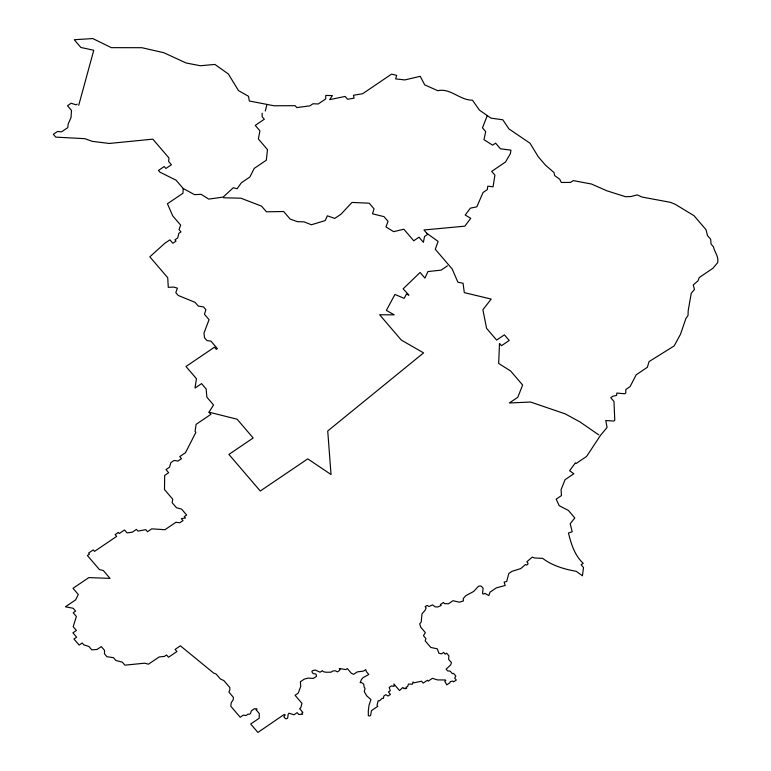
<?xml version="1.0" encoding="UTF-8"?>
<svg xmlns="http://www.w3.org/2000/svg" width="771" height="771" viewBox="0 0 771 771"><rect width="100%" height="100%" fill="white"/><g stroke="black" fill="none" stroke-linecap="round" stroke-linejoin="round"><path stroke-width="1.16" d="M77.196 104.143L76.146 104.856L71.154 103.247L67.482 105.733L71.501 110.426L71.038 117.5L68.147 124.092L67.781 127.62L61.507 131.87L57.555 131.456L53.334 134.308L55.743 137.122L84.877 138.674L92.241 141.353L109.328 143.454L152.831 139.146L168.955 157.968L168.647 161.496L171.422 164.734L165.89 168.473L164.233 166.536L158.46 170.449L159.944 172.174L176.077 180.192L183.199 188.51L182.978 193.232L167.423 203.766L172.714 215.861L180.665 225.142L179.017 229.623L180.973 231.917L178.862 233.343L177.706 237.95L174.921 239.839L176.019 241.111L172.849 243.26L169.928 239.839L164.705 243.376L149.834 256.83L167.721 277.714L168.28 287.313L173.581 287.072L177.378 288.132L175.798 292.633L178.207 295.447L195.082 302.357L198.282 306.087L203.505 306.925L205.915 309.74L204.44 314.279L209.047 319.657L203.968 333.072L204.556 337.765L206.985 340.599L210.917 341.1L217.383 348.637L216.333 349.359L214.483 347.191L185.994 366.495L196.441 378.696L195.015 388.044L201.568 383.611L206.136 388.941L206.879 397.181L213.548 404.968L209.008 412.167L210.878 414.355L196.104 424.358L195.073 431.384L195.873 432.319L185.464 452.731L179.739 456.605L181.503 458.658L177.966 461.058L174.044 460.47L170.883 462.61L169.543 467.178L165.987 469.587L168.666 472.71L164.676 475.418L164.493 489.566L172.723 499.184L172.145 502.682L176.482 507.752L181.571 509.082L186.649 515.009L184.288 516.609L185.483 517.996L181.33 518.613L183.016 520.589L179.855 522.728L175.904 522.285L164.955 529.706L151.733 528.848L147.512 531.711L145.738 529.638L137.951 531.123L136.457 529.369L132.236 532.231L126.974 532.848L124.516 529.976L119.264 533.542L118.329 532.443L115.158 534.582L116.691 536.365L94.534 551.381L93.262 549.896L88.607 553.048L89.484 554.07L87.374 555.505L99.44 569.586L103.285 570.501L110.031 578.385L88.829 577.595L73.004 588.312L78.295 594.489L75.625 599.886L65.429 606.796L73.206 608.271L75.625 611.085L73.197 612.733L76.406 616.482L73.168 626.707L76.387 630.456L72.898 632.818L76.628 637.183L73.949 638.995L79.143 645.057L82.198 642.995L83.808 644.874L88.819 646.416L91.788 649.876L97.079 649.442L101.29 646.59L104.509 650.338L104.509 653.875L106.928 656.699L113.462 657.663L115.881 660.487L122.261 662.096L124.883 665.161L144.659 663.185L148.475 664.188L159.154 656.95L164.425 656.4L166.546 654.965L168.502 657.249L176.945 651.534L175.104 649.394L180.385 645.819L213.702 673.112L216.14 674.047L220.313 678.933L223.841 680.571L229.806 687.539L229.854 689.9L228.891 692.098L233.382 697.331L233.256 699.692L231.213 702.728L230.799 706.246L240.224 717.252L243.385 715.102L245.997 715.546L248.108 714.119L249.419 714.274L250.479 713.56L251.336 710.852L254.497 708.703L257.129 709.05L256.068 709.773L259.287 713.522L259.191 718.244L250.691 723.998L257.919 732.45L284.017 714.553L285.28 714.929L283.805 716.76L285.415 718.639L286.745 718.697L287.718 718.032L288.094 714.515L288.99 713.204L293.992 714.794L297.153 712.645L298.762 714.524L302.724 714.206L301.798 713.127L302.858 712.414L299.64 708.655L300.7 707.942L301.972 703.364L295.052 695.288L298.175 693.168L300.738 686.46L300.391 681.757L304.266 679.126L308.082 678.104L313.373 678.422L316.544 676.283L315.937 673.989L313.305 673.671L312.159 672.341L311.927 671.175L312.785 670.597L315.358 670.038L320.052 672.216L322.326 670.674L323.136 671.608L325.699 672.216L331 672.206L332.696 671.059L335.327 670.731L337.428 671.898L339.539 670.462L340.04 669.373L339.298 668.515L345.822 669.604L347.335 668.582L351.306 673.228L353.658 674.317L357.185 671.927L363.604 671.059L365.714 669.623L366.437 671.724L368.798 674.48L363.122 677.593L361.474 679.444L360.153 682.701L361.454 682.508L363.7 684.108L364.211 687.385L365.011 688.32L364.307 691.732L366.745 695.856L370.957 699.576L369.03 705.157L368.297 711.016L368.345 715.671L369.608 716.008L370.668 715.295L371.439 710.621L377.838 706.294L377.029 705.349L378.175 700.743L379.505 700.81L382.156 698.304L383.476 698.43L383.765 696.078L385.876 694.652L388.035 696.03L390.454 694.382L388.411 692.001L390.271 690.739L389.182 687.453L391.427 685.93L394.039 686.354L393.914 683.993L399.542 690.565L402.857 687.424L403.994 688.754L405.045 688.031L405.7 688.792L406.751 688.079L406.153 687.375L407.724 686.306L408.457 684.041L412.389 684.205L413.044 681.911L413.844 682.855L421.592 681.207L423.202 683.087L427.413 680.224L428.213 681.159L432.435 678.297L437.427 679.906L445.349 679.964L445.84 680.533L444.78 681.246L446.775 684.879L449.975 682.721L450.293 681.574L452.885 681.072L453.579 681.882L456.307 680.032L454.697 678.162L455.825 676.022L453.589 673.42L452.278 673.594L450.197 671.165L447.575 670.866L446.13 669.18L450.688 664.891L451.449 662.626L448.626 659.34L448.886 655.803L446.631 653.172L445.146 654.174L443.643 652.43L441.532 653.856L438.959 653.307L437.253 648.835L430.806 647.438L425.178 640.865L425.929 638.6L423.452 635.699L425.332 632.577L420.821 627.324L419.684 623.932L421.217 622.004L421.997 613.832L425.255 610.102L426.141 607.876L425.129 606.7L427.009 605.428L429.129 606.488L432.55 604.859L435.152 606.864L437.803 606.989L441.195 605.476L440.395 604.541L443.46 602.459L444.443 603.606L448.414 603.809L452.991 600.705L459.42 602.19L463.4 600.927L463.236 598.575L465.809 595.684L473.731 591.424L477.856 586.866A2.67 2.371 0.1 0 1 481.47 586.394L483.08 588.263L482.54 593.66L483.793 594.055L484.853 593.333L488.853 595.559L489.99 592.167L496.36 587.859L505.159 585.517L504.138 582.095L506.701 581.488L508.821 573.479L511.992 571.34L520.743 568.593L525.504 564.488L526.632 565.095L527.846 564.276L527.962 563.1L526.834 561.78L532.298 557.086L534.737 558.011L542.688 558.358C552.036 565.625 564.536 569.287 576.236 571.321L582.423 575.773L583.531 567.572L581.112 564.758L583.223 563.331C574.665 555.39 571.166 543.989 568.449 532.992L572.188 531.778L570.203 523.702L574.819 517.939L568.391 510.431L559.197 505.709L556.19 499.155L561.461 495.58L561.066 489.691L565.076 479.687L573.865 473.741L569.605 470.724L575.407 462.822L576.043 463.573L586.596 456.422L600.705 435.066L607.076 427.519L605.775 420.532L613.706 421.043L614.776 420.33L613.976 401.46L610.748 397.691L612.858 396.265L616.559 395.398L616.829 393.056L624.751 393.769L625.801 393.056L625.801 389.519L630.061 386.628L636.162 374.851L647.351 367.275L649.066 361.58L674.143 345.948L680.485 334.277L685.911 318.481L688.021 315.484L688.185 310.761L691.24 293.279L694.469 289.53L693.245 284.942L697.986 280.817L699.326 277.483L712.953 268.26L717.666 262.593C718.957 256.55 714.563 252.233 713.435 246.797L711.026 243.983L710.669 239.28L707.46 235.521L706.063 229.758L694.006 215.678L675.367 204.382L670.568 202.368L642.002 197.039L637.27 194.909L630.9 196.547L625.589 196.73L606.854 190.794L591.415 184.009L573.238 180.607L570.559 182.419L561.278 182.476L559.717 179.209L554.686 175.634L554.012 172.55L545.463 165.139L538.225 156.696L529.995 143.213L508.908 128.882L502.779 119.765L490.982 118.156L479.475 110.166L472.44 100.163C459.979 100.423 450.495 87.807 437.774 90.699L424.725 84.868L420.234 76.319L404.842 79.924L395.629 78.893L396.68 75.346L391.552 74.132L362.592 93.754L353.465 95.257L354.072 98.187L347.557 99.257L345.138 96.442L329.631 99.642L332.417 95.623L325.786 95.421L325.651 98.958L318.269 103.969L312.968 103.767L309.884 105.858L296.758 107.574L295.148 105.694L273.927 105.762L249.293 100.991L248.561 96.317L238.499 90.602L228.38 74.006L214.897 64.436L200.373 65.747L186.119 62.981L163.722 52.688L141.874 47.706L111.371 47.657L92.771 38.55L74.247 39.745L80.868 47.474L93.763 50.26L78.729 105.29M265.311 111.043L266.93 104.413M487.272 115.583L482.473 127.832L485.691 131.59L483.976 139.705L492.63 145.17L495.599 143.155L500.437 148.803L510.942 150.123L510.392 153.631L505.525 162.016L491.696 171.384L494.905 175.142L493.064 186.823L487.812 186.168L487.253 189.666L483.031 192.528L476.815 206.83L470.358 208.16L465.212 215.032L470.734 218.309L464.855 226.163L423.954 229.98L427.703 234.345L424.532 236.495L423.395 242.306L419.019 237.198L413.748 240.774L403.85 229.218L393.595 231.657L385.972 226.934L388.025 221.325L384.006 216.641L372.499 213.808L374.041 208.825L369.222 203.197L352 202.436L340.965 214.222L334.749 218.434L327.357 215.803L325.198 220.593L311.388 224.756L304.121 221.865L297.49 221.682L290.108 219.031L283.68 211.524L266.438 211.803L261.61 206.175L240.918 198.205L223.677 197.79M447.459 265.85L441.128 270.139L427.963 271.556L424.927 278.1L420.099 272.462L403.127 288.817L408.929 295.139L406.462 294.088L404.177 298.358L394.925 294.435L386.377 310.414L394.222 314.838L379.631 314.761L401.315 340.078L423.587 352.896L327.733 430.97L331.029 474.522L307.745 458.861L260.27 491.021L228.91 454.418L253.177 437.976L237.102 419.202L209.008 412.167M183.199 188.51L194.533 194.649L201.154 194.331L208.739 199.101L223.156 197.097L233.266 187.758L237.102 188.722L241.381 182.756L249.862 177.012L254.208 168.406L266.332 160.204L267.489 149.632L258.362 138.973L259.923 130.839L255.249 125.384L264.318 119.245L262.159 116.729L262.14 113.192M598.797 434.911L579.917 421.901L565.22 413.873L530.544 402.028L509.352 402.992L517.784 397.277L522.642 385.037L510.575 370.957L498.664 363.459L499.502 343.423L501.478 345.716L509.217 340.474L504.398 334.845L496.649 340.088L486.588 328.34L482.897 309.74L491.194 299.071L464.296 292.614L463.063 283.236L457.887 282.215L452.182 268.992L435.297 249.284L438.092 241.41L426.749 233.247"/></g></svg>
